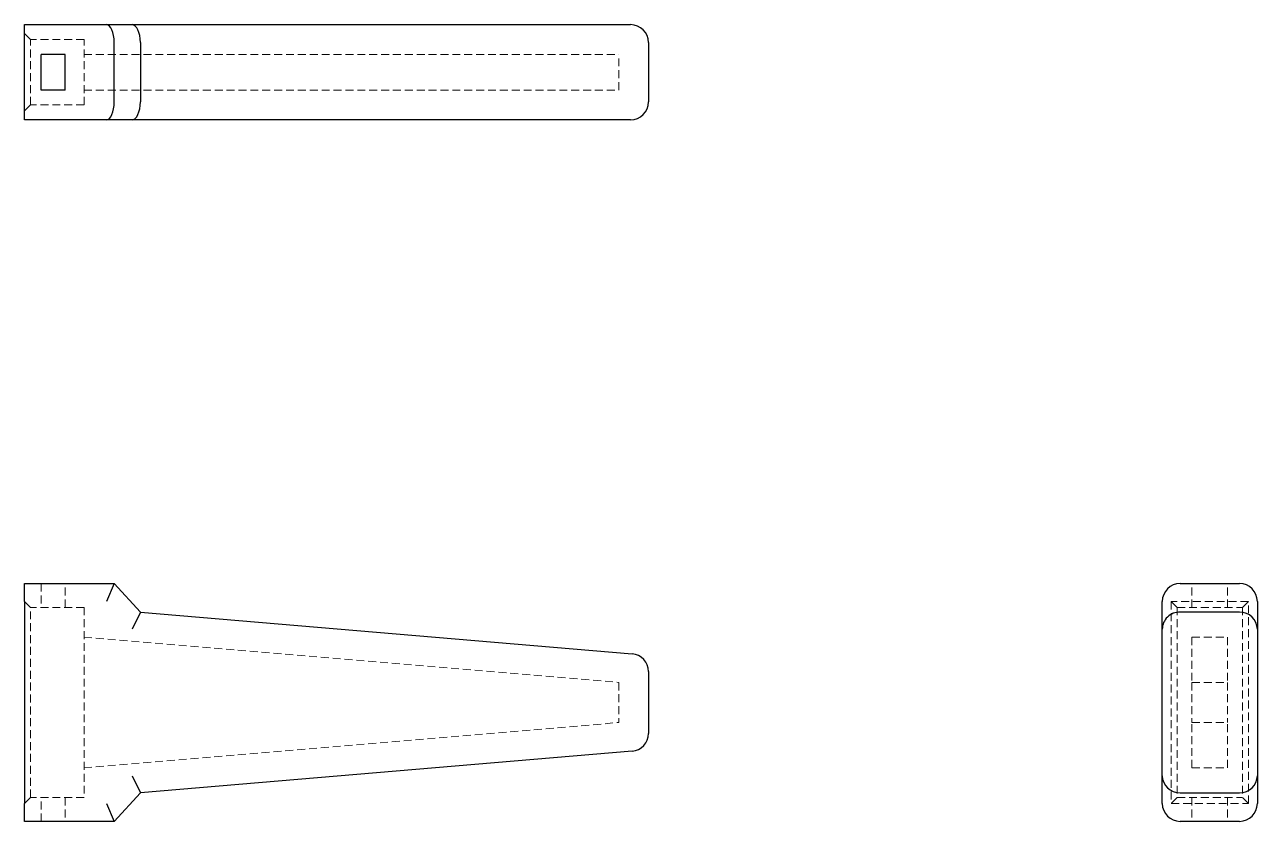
# Model space of a CAD drawing. Header units: millimetres. Extents: x 33 to 231, y 38 to 166.
import ezdxf

# ---------------------------------------------------------------- set-up
doc = ezdxf.new("R2010")
doc.units = ezdxf.units.MM
doc.linetypes.add('HIDDEN', pattern=[1.905, 1.27, -0.635])

msp = doc.modelspace()

# ---------------------------------------------------------------- linework, layer by layer
at = {"color": 7, "linetype": 'Continuous', "lineweight": 25}
for p, q in [((33, 165.62), (46.11, 165.62)), ((33, 162.76), (33, 165.62)), ((46.11, 165.62), (50.21, 165.62)), ((50.21, 165.62), (130.14, 165.62)), ((33, 153.24), (33, 162.76)), ((47.37, 153.24), (47.37, 162.76)), ((51.56, 162.76), (51.56, 153.24)), ((133, 162.76), (133, 153.24)), ((39.48, 160.86), (35.67, 160.86)), ((35.67, 155.14), (35.67, 160.86)), ((39.48, 155.14), (39.48, 160.86)), ((39.48, 155.14), (35.67, 155.14)), ((33, 150.38), (33, 153.24)), ((46.11, 150.38), (33, 150.38)), ((50.21, 150.38), (46.11, 150.38)), ((130.14, 150.38), (50.21, 150.38)), ((33, 76.05), (47.37, 76.05)), ((33, 73.19), (33, 76.05)), ((47.37, 76.05), (46.11, 73.19)), ((47.37, 76.05), (51.56, 71.49)), ((218.24, 76.05), (227.76, 76.05)), ((33, 73.19), (33, 40.81)), ((215.38, 68.74), (215.38, 73.19)), ((230.62, 73.19), (230.62, 68.74)), ((51.56, 71.49), (50.21, 68.74)), ((51.56, 71.49), (130.38, 64.8)), ((227.76, 71.49), (218.24, 71.49)), ((215.38, 61.96), (215.38, 68.74)), ((230.62, 68.74), (230.62, 61.96)), ((133, 61.96), (133, 52.04)), ((215.38, 52.04), (215.38, 61.96)), ((230.62, 61.96), (230.62, 52.04)), ((215.38, 45.26), (215.38, 52.04)), ((230.62, 52.04), (230.62, 45.26)), ((130.38, 49.2), (51.56, 42.51)), ((50.21, 45.26), (51.56, 42.51)), ((215.38, 40.81), (215.38, 45.26)), ((230.62, 45.26), (230.62, 40.81)), ((51.56, 42.51), (47.37, 37.95)), ((218.24, 42.51), (227.76, 42.51)), ((33, 37.95), (33, 40.81)), ((46.11, 40.81), (47.37, 37.95)), ((47.37, 37.95), (33, 37.95)), ((227.76, 37.95), (218.24, 37.95))]:
    msp.add_line(p, q, dxfattribs=at)
at = {"color": 7, "linetype": 'HIDDEN', "lineweight": 18}
for p, q in [((33, 164.19), (33.95, 163.24)), ((33.95, 152.76), (33.95, 163.24)), ((42.52, 163.24), (33.95, 163.24)), ((42.52, 152.76), (42.52, 163.24)), ((42.52, 160.86), (128.24, 160.86)), ((128.24, 155.14), (128.24, 160.86)), ((42.52, 155.14), (128.24, 155.14)), ((33.95, 152.76), (33, 151.81)), ((42.52, 152.76), (33.95, 152.76)), ((35.67, 76.05), (35.67, 72.24)), ((39.48, 72.24), (39.48, 76.05)), ((220.14, 72.24), (220.14, 76.05)), ((225.86, 72.24), (225.86, 76.05)), ((33.95, 72.24), (33, 73.19)), ((217.76, 72.24), (216.81, 73.19)), ((216.81, 73.19), (216.81, 40.81)), ((229.19, 73.19), (216.81, 73.19)), ((229.19, 73.19), (228.24, 72.24)), ((229.19, 40.81), (229.19, 73.19)), ((42.52, 72.24), (33.95, 72.24)), ((33.95, 41.76), (33.95, 72.24)), ((42.52, 72.24), (42.52, 41.76)), ((217.76, 72.24), (228.24, 72.24)), ((217.76, 72.24), (217.76, 41.76)), ((228.24, 72.24), (228.24, 41.76)), ((42.52, 67.48), (128.24, 60.21)), ((220.14, 67.48), (220.14, 60.21)), ((220.14, 67.48), (225.86, 67.48)), ((225.86, 67.48), (225.86, 60.21)), ((128.24, 60.21), (128.24, 53.79)), ((220.14, 60.21), (225.86, 60.21)), ((220.14, 60.21), (220.14, 53.79)), ((225.86, 60.21), (225.86, 53.79)), ((42.52, 46.52), (128.24, 53.79)), ((220.14, 53.79), (225.86, 53.79)), ((220.14, 46.52), (220.14, 53.79)), ((225.86, 46.52), (225.86, 53.79)), ((220.14, 46.52), (225.86, 46.52)), ((33.95, 41.76), (33, 40.81)), ((42.52, 41.76), (33.95, 41.76)), ((35.67, 37.95), (35.67, 41.76)), ((39.48, 41.76), (39.48, 37.95)), ((217.76, 41.76), (216.81, 40.81)), ((217.76, 41.76), (228.24, 41.76)), ((220.14, 41.76), (220.14, 37.95)), ((225.86, 41.76), (225.86, 37.95)), ((229.19, 40.81), (228.24, 41.76)), ((216.81, 40.81), (229.19, 40.81))]:
    msp.add_line(p, q, dxfattribs=at)
at = {"color": 7, "linetype": 'Continuous', "lineweight": 25}
for centre, start, end in [((130.14, 162.76), 0, 90), ((130.14, 153.24), 270, 0), ((218.24, 73.19), 90, 180), ((227.76, 73.19), 0, 90), ((130.14, 61.96), 0, 85.1518), ((130.14, 52.04), 274.8482, 0), ((218.24, 40.81), 180, 270), ((227.76, 40.81), 270, 0)]:
    msp.add_arc(centre, 2.86, start, end, dxfattribs=at)
for centre, major_axis, ratio, start_param, end_param in [((46.11, 162.76), (0, 2.86), 0.43922, 4.712389, 6.283185), ((50.21, 162.76), (0, 2.86), 0.472763, 4.712389, 6.283185), ((46.11, 153.24), (0, 2.86), 0.43922, 3.141593, 4.712389), ((50.21, 153.24), (0, 2.86), 0.472763, 3.141593, 4.712389), ((218.24, 68.74), (2.86, 0), 0.963491, 1.570796, 3.141593), ((227.76, 68.74), (2.86, 0), 0.963491, 0, 1.570796), ((218.24, 45.26), (2.86, 0), 0.963491, 3.141593, 4.712389), ((227.76, 45.26), (2.86, 0), 0.963491, 4.712389, 6.283185)]:
    msp.add_ellipse(centre, major_axis=major_axis, ratio=ratio, start_param=start_param, end_param=end_param, dxfattribs=at)

doc.saveas('drawing.dxf')
